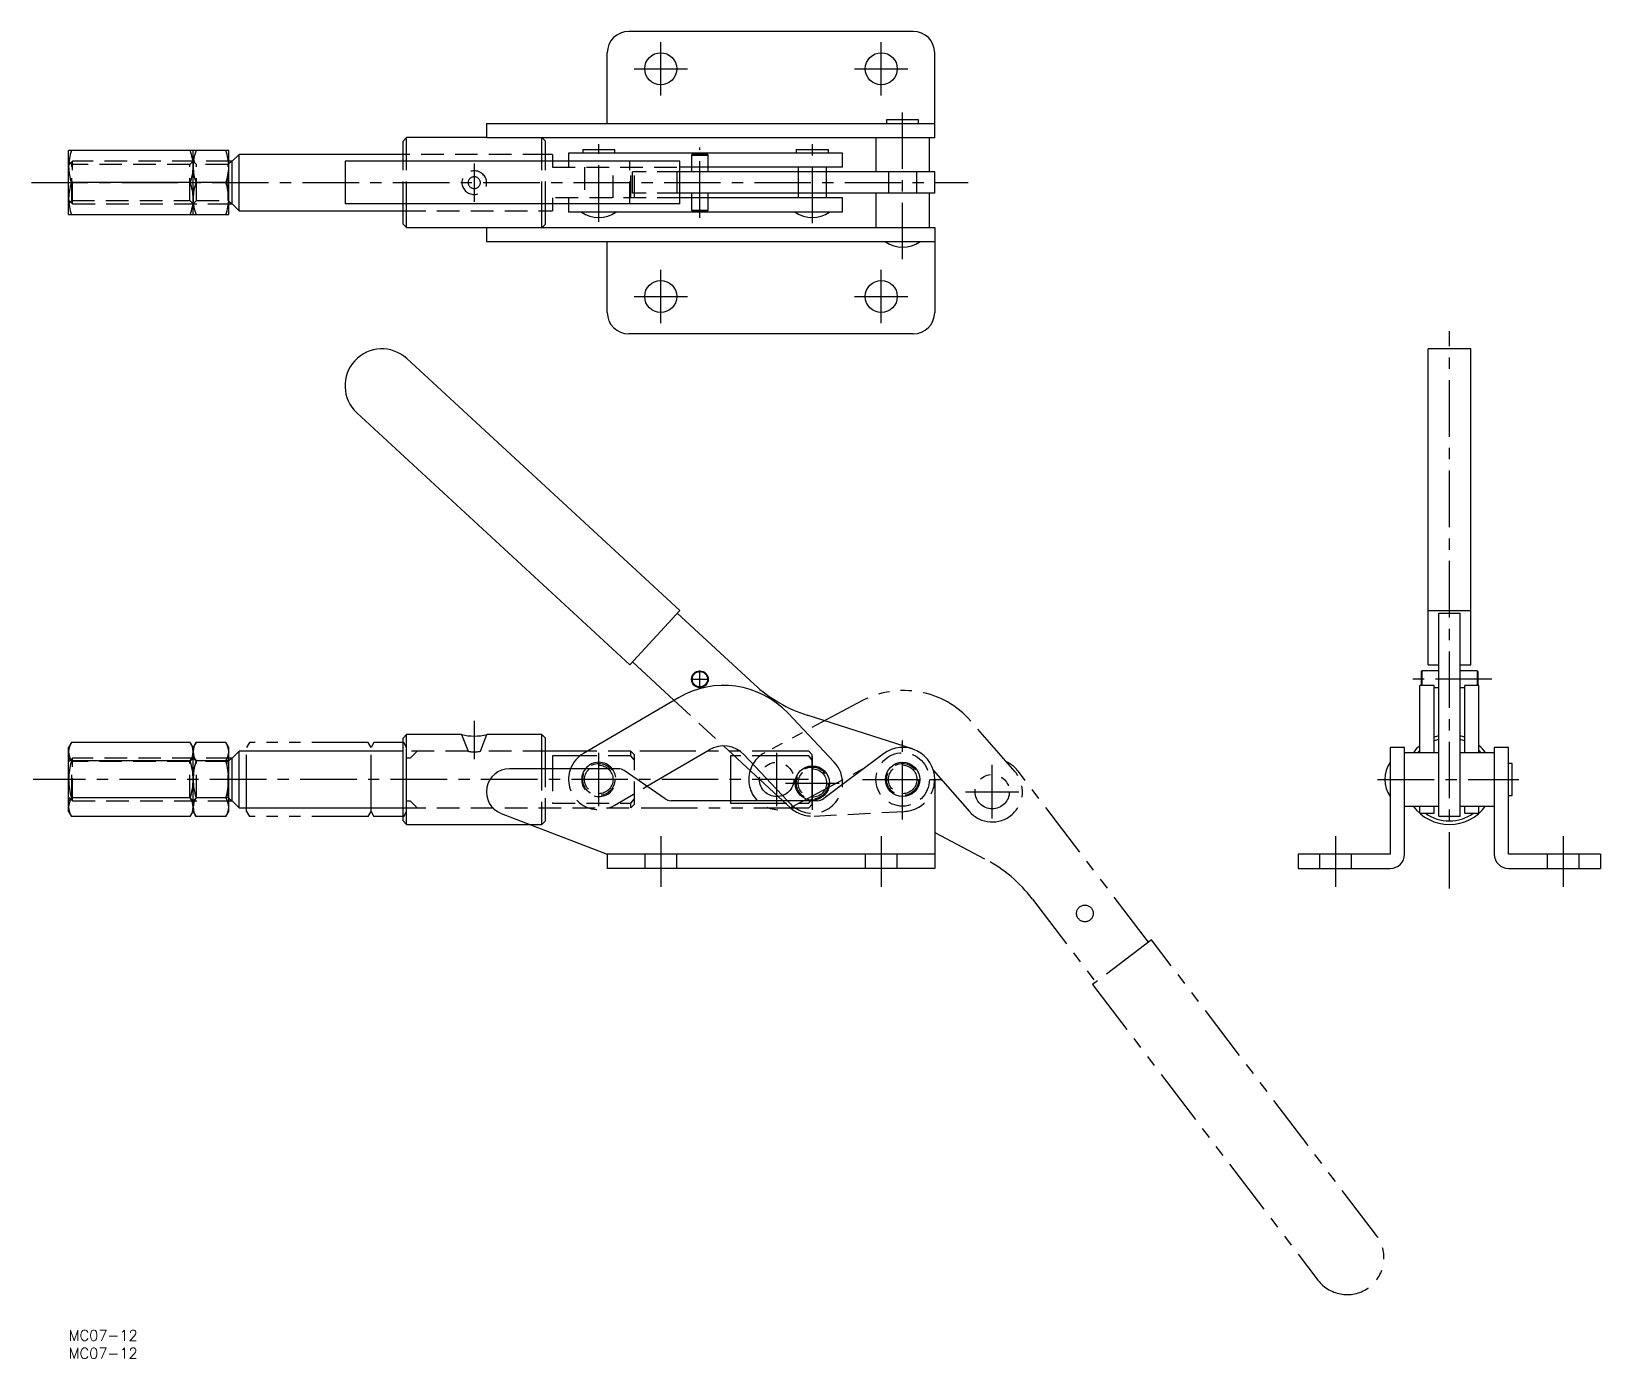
# Model space of a CAD drawing. Extents: x -10 to 431, y -8 to 365.
import ezdxf

# ---------------------------------------------------------------- set-up
doc = ezdxf.new("R2010")
doc.units = 0
doc.header["$LTSCALE"] = 0.5
for name, pattern in [('CENTER', [50.8, 31.75, -6.35, 6.35, -6.35]), ('DASHED', [19.05, 12.7, -6.35]), ('PHANTOM', [63.5, 31.75, -6.35, 6.35, -6.35, 6.35, -6.35])]:
    doc.linetypes.add(name, pattern=pattern)
for name, color, linetype in [('MSM_CENTER', 1, 'CENTER'), ('MSM_CONTINUOUS', 7, 'CONTINUOUS'), ('MSM_DASHED', 4, 'DASHED'), ('MSM_IMAGINARY', 6, 'PHANTOM'), ('MSM_PART_NUMBER', 7, 'CONTINUOUS')]:
    doc.layers.add(name, color=color, linetype=linetype)
doc.styles.get("Standard").update_dxf_attribs({"font": 'txt.shx', "height": 3, "bigfont": 'bigfont.shx'})

msp = doc.modelspace()

# ---------------------------------------------------------------- linework, layer by layer
at = {"layer": 'MSM_CENTER'}
for p, q in [((166.4, 346.95), (166.4, 361.95)), ((228.4, 346.95), (228.4, 361.95)), ((158.9, 354.45), (173.9, 354.45)), ((220.9, 354.45), (235.9, 354.45)), ((234.4, 300.9), (234.4, 343.53)), ((149, 311.46), (149, 333.23)), ((177.42, 312.57), (177.42, 332.29)), ((209.02, 311.07), (209.02, 333.32)), ((114, 327.8), (114, 317.09)), ((-10.46, 322.45), (252.79, 322.45)), ((166.4, 282.95), (166.4, 297.95)), ((228.4, 282.95), (228.4, 297.95)), ((158.9, 290.45), (173.9, 290.45)), ((220.9, 290.45), (235.9, 290.45)), ((388.06, 124.06), (388.06, 280.72)), ((177.42, 180.4), (177.42, 185.4)), ((174.92, 182.9), (179.92, 182.9)), ((400.02, 182.9), (376.1, 182.9)), ((114, 171.18), (114, 160.47)), ((234.4, 143.49), (234.4, 165.99)), ((149, 147.24), (149, 162.24)), ((199, 147.24), (199, 162.24)), ((209.02, 146.24), (209.02, 161.24)), ((259.57, 143.81), (259.57, 158.81)), ((207.97, 154.74), (-9.96, 154.74)), ((223.15, 154.74), (245.65, 154.74)), ((367.9, 154.74), (407.54, 154.74)), ((201.52, 153.74), (216.52, 153.74)), ((252.07, 151.31), (267.07, 151.31)), ((166.4, 138.78), (166.4, 124.6)), ((228.4, 138.78), (228.4, 124.6)), ((356.06, 138.78), (356.06, 124.6)), ((420.06, 138.78), (420.06, 124.6))]:
    msp.add_line(p, q, dxfattribs=at)
at = {"layer": 'MSM_CONTINUOUS'}
for p, q in [((237.4, 364.95), (157.4, 364.95)), ((151.4, 339.05), (151.4, 358.95)), ((243.4, 335.05), (243.4, 358.95)), ((229.9, 340.05), (229.9, 339.05)), ((238.9, 340.05), (229.9, 340.05)), ((238.9, 339.05), (238.9, 340.05)), ((117.4, 339.05), (117.4, 335.05)), ((117.4, 339.05), (243.4, 339.05)), ((0, 313.45), (0, 331.45)), ((45, 331.45), (0, 331.45)), ((35, 313.45), (35, 331.45)), ((45, 313.45), (45, 331.45)), ((95, 335.1), (94, 334.1)), ((94, 328.45), (94, 334.1)), ((117.4, 335.1), (95, 335.1)), ((95, 328.45), (95, 335.1)), ((243.4, 335.05), (117.4, 335.05)), ((133, 328.45), (133, 335.05)), ((134, 334.1), (133.05, 335.05)), ((134, 328.45), (134, 334.1)), ((144.5, 331.75), (144.5, 330.75)), ((144.5, 331.75), (153.5, 331.75)), ((153.5, 330.75), (153.5, 331.75)), ((204.52, 331.75), (204.52, 330.75)), ((204.52, 331.75), (213.52, 331.75)), ((213.52, 330.75), (213.52, 331.75)), ((226.9, 335.05), (226.9, 325.45)), ((241.9, 325.45), (241.9, 335.05)), ((46, 328.45), (45, 328.45)), ((47.96, 330.39), (46, 328.45)), ((46, 316.45), (46, 328.45)), ((94, 330.39), (47.96, 330.39)), ((47.96, 314.51), (47.96, 330.39)), ((77.68, 328.45), (77.68, 316.45)), ((171.8, 328.45), (77.68, 328.45)), ((136, 330.39), (134, 330.39)), ((136, 330.39), (136, 328.45)), ((140.5, 330.75), (140.5, 328.45)), ((217.52, 330.75), (140.5, 330.75)), ((171.8, 316.45), (171.8, 328.45)), ((175.07, 326.75), (171.8, 326.75)), ((175.27, 330.41), (175.07, 330.21)), ((175.07, 330.21), (175.07, 325.45)), ((175.07, 330.21), (179.77, 330.21)), ((175.27, 330.41), (179.57, 330.41)), ((179.77, 330.21), (179.57, 330.41)), ((179.77, 325.45), (179.77, 330.21)), ((217.52, 326.75), (179.77, 326.75)), ((205.02, 326.75), (205.02, 325.45)), ((213.02, 325.45), (213.02, 326.75)), ((217.52, 326.75), (217.52, 330.75)), ((34.2, 322.45), (0.8, 322.45)), ((45, 322.45), (35.8, 322.45)), ((243.4, 325.45), (171.8, 325.45)), ((243.4, 319.45), (243.4, 325.45)), ((243.4, 319.45), (171.8, 319.45)), ((175.07, 318.15), (171.8, 318.15)), ((175.07, 319.45), (175.07, 314.69)), ((179.77, 314.69), (179.77, 319.45)), ((217.52, 318.15), (179.77, 318.15)), ((205.02, 319.45), (205.02, 318.15)), ((213.02, 318.15), (213.02, 319.45)), ((217.52, 314.15), (217.52, 318.15)), ((226.9, 319.45), (226.9, 309.85)), ((241.9, 309.85), (241.9, 319.45)), ((0, 313.45), (45, 313.45)), ((45, 316.45), (46, 316.45)), ((46, 316.45), (47.96, 314.51)), ((47.96, 314.51), (94, 314.51)), ((171.8, 316.45), (77.68, 316.45)), ((94, 310.8), (94, 316.45)), ((95, 309.8), (95, 316.45)), ((133, 309.85), (133, 316.45)), ((134, 310.8), (134, 316.45)), ((134, 314.51), (136, 314.51)), ((136, 316.45), (136, 314.51)), ((140.5, 316.45), (140.5, 314.15)), ((217.52, 314.15), (140.5, 314.15)), ((175.07, 314.69), (175.27, 314.49)), ((175.07, 314.69), (179.77, 314.69)), ((175.27, 314.49), (179.57, 314.49)), ((179.57, 314.49), (179.77, 314.69)), ((94, 310.8), (95, 309.8)), ((95, 309.8), (117.4, 309.8)), ((117.4, 309.85), (117.4, 305.85)), ((117.4, 309.85), (243.4, 309.85)), ((133.05, 309.85), (134, 310.8)), ((243.4, 309.85), (243.4, 305.85)), ((243.4, 305.85), (117.4, 305.85)), ((151.4, 285.95), (151.4, 305.85)), ((243.4, 305.85), (243.4, 285.95)), ((237.4, 279.95), (157.4, 279.95)), ((394.06, 275.74), (382.06, 275.74)), ((382.06, 186.95), (382.06, 275.74)), ((394.06, 186.95), (394.06, 275.74)), ((171.8, 202.24), (95.05, 273)), ((81.01, 257.78), (157.7, 186.95)), ((157.7, 186.95), (171.8, 202.24)), ((192.67, 181.49), (171.06, 201.43)), ((382.06, 202.24), (394.06, 202.24)), ((385.06, 144.44), (385.06, 201.43)), ((385.06, 201.43), (391.06, 201.43)), ((391.06, 144.44), (391.06, 201.43)), ((158.44, 187.76), (170.12, 176.98)), ((380.3, 185.25), (380.1, 185.05)), ((385.06, 185.25), (380.3, 185.25)), ((380.3, 185.25), (380.3, 181.16)), ((382.06, 186.95), (385.06, 186.95)), ((391.06, 186.95), (394.06, 186.95)), ((395.82, 185.25), (391.06, 185.25)), ((396.02, 185.05), (395.82, 185.25)), ((395.82, 185.25), (395.82, 181.16)), ((383.76, 181.16), (379.76, 181.16)), ((379.76, 162.24), (379.76, 181.16)), ((380.1, 185.05), (380.1, 181.16)), ((383.76, 162.24), (383.76, 181.16)), ((396.36, 181.16), (392.36, 181.16)), ((392.36, 162.24), (392.36, 181.16)), ((396.02, 185.05), (396.02, 181.16)), ((396.36, 162.24), (396.36, 181.16)), ((171.38, 177.72), (144.7, 162.07)), ((383.76, 180.55), (385.06, 180.55)), ((391.06, 180.55), (392.36, 180.55)), ((215.2, 159.58), (202.2, 173.33)), ((237.15, 163.31), (207.57, 172.8)), ((0.8, 165.13), (0, 163.74)), ((0, 145.74), (0, 163.74)), ((34.2, 165.13), (0.8, 165.13)), ((35, 163.74), (34.2, 165.13)), ((35.8, 165.13), (35, 163.74)), ((35, 145.74), (35, 163.74)), ((44.2, 165.13), (35.8, 165.13)), ((45, 163.74), (44.2, 165.13)), ((45, 145.74), (45, 163.74)), ((95, 167.39), (94, 166.39)), ((94, 143.09), (94, 166.39)), ((110.48, 167.39), (95, 167.39)), ((95, 142.09), (95, 167.39)), ((133, 167.39), (117.52, 167.39)), ((134, 166.39), (133, 167.39)), ((133, 157.76), (133, 167.39)), ((134, 157.76), (134, 166.39)), ((184.02, 164.16), (200.71, 148.76)), ((375.46, 163.74), (371.46, 163.74)), ((371.46, 163.74), (371.46, 133.74)), ((375.46, 133.74), (375.46, 163.74)), ((404.66, 163.74), (400.66, 163.74)), ((400.66, 163.74), (400.66, 133.74)), ((404.66, 133.74), (404.66, 163.74)), ((34.2, 159.93), (0.8, 159.93)), ((45, 159.93), (35.8, 159.93)), ((46, 160.74), (45, 160.74)), ((47.96, 162.68), (46, 160.74)), ((46, 148.74), (46, 160.74)), ((94, 162.68), (47.96, 162.68)), ((47.96, 146.8), (47.96, 162.68)), ((145.74, 162.68), (134, 162.68)), ((136, 161.41), (136, 157.76)), ((143.74, 161.41), (136, 161.41)), ((162.53, 152.82), (179.98, 163.06)), ((189.84, 161.65), (202.04, 148.76)), ((229, 161.94), (212.21, 149.35)), ((385.06, 162.24), (375.46, 162.24)), ((400.66, 162.24), (391.06, 162.24)), ((405.66, 159.24), (404.66, 159.24)), ((405.66, 150.24), (405.66, 159.24)), ((154.46, 157.76), (123.9, 157.76)), ((167.63, 149.29), (156.17, 157.22)), ((243.4, 154.74), (243.4, 129.74)), ((404.66, 150.24), (405.66, 150.24)), ((0, 145.74), (0.8, 144.34)), ((34.2, 149.54), (0.8, 149.54)), ((34.2, 144.34), (35, 145.74)), ((35, 145.74), (35.8, 144.34)), ((45, 149.54), (35.8, 149.54)), ((44.2, 144.34), (45, 145.74)), ((45, 148.74), (46, 148.74)), ((46, 148.74), (47.96, 146.8)), ((47.96, 146.8), (94, 146.8)), ((210.41, 148.76), (169.34, 148.76)), ((375.46, 147.24), (385.06, 147.24)), ((379.76, 145.24), (379.76, 147.24)), ((383.76, 145.24), (383.76, 147.24)), ((391.06, 147.24), (400.66, 147.24)), ((392.36, 145.24), (392.36, 147.24)), ((396.36, 145.24), (396.36, 147.24)), ((34.2, 144.34), (0.8, 144.34)), ((44.2, 144.34), (35.8, 144.34)), ((94, 143.09), (95, 142.09)), ((95, 142.09), (129.65, 142.09)), ((121.57, 145.19), (151.4, 133.74)), ((379.76, 145.24), (383.76, 145.24)), ((385.06, 144.44), (391.06, 144.44)), ((392.36, 145.24), (396.36, 145.24)), ((151.4, 133.74), (151.4, 129.74)), ((243.4, 133.74), (151.4, 133.74)), ((371.46, 133.74), (345.56, 133.74)), ((345.56, 133.74), (345.56, 129.74)), ((430.56, 133.74), (404.66, 133.74)), ((430.56, 133.74), (430.56, 129.74)), ((243.4, 129.74), (151.4, 129.74)), ((345.56, 129.74), (371.46, 129.74)), ((404.66, 129.74), (430.56, 129.74))]:
    msp.add_line(p, q, dxfattribs=at)
for centre, radius in [((166.4, 354.45), 4.5), ((228.4, 354.45), 4.5), ((166.4, 290.45), 4.5), ((228.4, 290.45), 4.5), ((177.42, 182.9), 2.35), ((177.42, 182.9), 2.15), ((234.4, 154.74), 4.82), ((209.02, 153.74), 4.82)]:
    msp.add_circle(centre, radius, dxfattribs=at)
for centre, radius, start, end in [((157.4, 358.95), 6, 90, 180), ((237.4, 358.95), 6, 0, 90), ((13.64, 326.83), 13.64, 160.2272, 179.5166), ((21.36, 326.83), 13.64, 0.4834, 19.7728), ((48.64, 326.83), 13.64, 160.2272, 179.5166), ((31.36, 326.83), 13.64, 0.4834, 19.7728), ((13.64, 327.06), 13.64, 180.4834, 199.7728), ((21.36, 327.06), 13.64, 340.2272, 359.5166), ((48.64, 327.06), 13.64, 180.4834, 199.7728), ((31.36, 327.06), 13.64, 340.2272, 359.5166), ((13.64, 317.83), 13.64, 160.2272, 179.5166), ((21.36, 317.83), 13.64, 0.4834, 19.7728), ((48.64, 317.83), 13.64, 160.2272, 179.5166), ((31.36, 317.83), 13.64, 0.4834, 19.7728), ((13.64, 318.06), 13.64, 180.4834, 199.7728), ((21.36, 318.06), 13.64, 340.2272, 359.5166), ((48.64, 318.06), 13.64, 180.4834, 199.7728), ((31.36, 318.06), 13.64, 340.2272, 359.5166), ((149, 321.15), 8.5, 235.4397, 304.5603), ((209.02, 321.15), 8.5, 235.4397, 304.5603), ((234.4, 312.85), 8.5, 235.4397, 304.5603), ((157.4, 285.95), 6, 180, 270), ((237.4, 285.95), 6, 270, 0), ((88.03, 265.39), 10.35, 47.3273, 227.2727), ((184.03, 156.16), 25, 43.3922, 120.397), ((219.79, 210.88), 40, 227.3, 252.2112), ((4.95, 162.42), 4.95, 146.8586, 178.7572), ((30.05, 162.42), 4.95, 1.2428, 33.1414), ((39.95, 162.42), 4.95, 146.8586, 178.7572), ((40.05, 162.42), 4.95, 1.2428, 33.1414), ((114, 181.13), 14.2, 255.6513, 284.35), ((184.03, 156.16), 8, 43.3922, 120.397), ((234.4, 154.74), 9, 0, 126.8438), ((388.06, 154.74), 12.65, 131.0051, 143.638), ((388.06, 154.74), 12.65, 103.7186, 109.8721), ((388.06, 154.74), 11.65, 104.9224, 111.66), ((388.06, 154.74), 12.65, 70.1279, 76.2814), ((388.06, 154.74), 11.65, 68.34, 75.0776), ((388.06, 154.74), 12.65, 36.362, 48.9949), ((4.95, 162.64), 4.95, 181.2428, 213.1414), ((18.28, 154.57), 18.28, 162.9382, 179.4738), ((30.05, 162.64), 4.95, 326.8586, 358.7572), ((16.71, 154.57), 18.29, 0.5301, 17.0578), ((39.95, 162.64), 4.95, 181.2428, 213.1414), ((53.35, 154.56), 18.35, 162.9672, 179.4448), ((40.05, 162.64), 4.95, 326.8586, 358.7572), ((26.65, 154.56), 18.35, 0.5586, 17.0293), ((149, 154.74), 8.5, 120.397, 159.1885), ((149, 154.74), 4.82, 38.7791, 141.2209), ((209.02, 153.74), 8.5, 357.2028, 43.3922), ((378.46, 154.74), 8.5, 145.4397, 214.5603), ((388.06, 154.74), 11.65, 135.4343, 139.926), ((388.06, 154.74), 11.65, 40.074, 44.5657), ((19.03, 155.02), 19.03, 180.8533, 196.7347), ((15.98, 155.02), 19.02, 343.2611, 359.1509), ((53.92, 155), 18.92, 180.8079, 196.7801), ((26.09, 155), 18.91, 343.2162, 359.1959), ((123.9, 151.26), 6.5, 90, 248.9978), ((154.46, 154.76), 3, 55.3048, 90), ((4.95, 146.83), 4.95, 146.8586, 178.7572), ((4.95, 147.05), 4.95, 181.2428, 213.1414), ((30.05, 146.83), 4.95, 1.2428, 33.1414), ((30.05, 147.05), 4.95, 326.8586, 358.7572), ((39.95, 146.83), 4.95, 146.8586, 178.7572), ((39.95, 147.05), 4.95, 181.2428, 213.1414), ((40.05, 146.83), 4.95, 1.2428, 33.1414), ((40.05, 147.05), 4.95, 326.8586, 358.7572), ((169.34, 151.76), 3, 235.3048, 270), ((210.41, 151.76), 3, 270, 306.8438), ((388.06, 154.74), 12.65, 216.362, 323.638), ((388.06, 154.74), 11.65, 234.5895, 305.4105), ((371.46, 133.74), 4, 270, 0), ((404.66, 133.74), 4, 180, 270)]:
    msp.add_arc(centre, radius, start, end, dxfattribs=at)
at = {"layer": 'MSM_DASHED'}
for p, q in [((0.95, 327.5), (0, 328.45)), ((1.07, 328.45), (0, 327.37)), ((0.95, 317.4), (0.95, 327.5)), ((34.05, 327.5), (0.95, 327.5)), ((1.07, 316.45), (1.07, 328.45)), ((45, 328.45), (1.07, 328.45)), ((35, 328.45), (34.05, 327.5)), ((34.05, 317.4), (34.05, 327.5)), ((35.95, 327.5), (35, 328.45)), ((35.95, 317.4), (35.95, 327.5)), ((44.85, 327.5), (35.95, 327.5)), ((45.8, 328.45), (44.85, 327.5)), ((44.85, 317.4), (44.85, 327.5)), ((134, 330.39), (94, 330.39)), ((94, 316.45), (94, 328.45)), ((95, 316.45), (95, 328.45)), ((133, 316.45), (133, 328.45)), ((134, 316.45), (134, 328.45)), ((136, 328.45), (136, 326.75)), ((136, 326.75), (171.8, 326.75)), ((140.5, 328.45), (140.5, 326.75)), ((145, 326.75), (145, 318.15)), ((153, 318.15), (153, 326.75)), ((157.7, 316.45), (157.7, 328.45)), ((158, 318.15), (158, 326.75)), ((159, 318.15), (159, 326.75)), ((179.77, 326.75), (175.07, 326.75)), ((171.8, 325.45), (158.44, 325.45)), ((158.44, 319.45), (158.44, 325.45)), ((171.06, 319.45), (171.06, 325.45)), ((205.02, 325.45), (205.02, 319.45)), ((213.02, 319.45), (213.02, 325.45)), ((230.4, 325.45), (230.4, 319.45)), ((238.4, 319.45), (238.4, 325.45)), ((136, 318.15), (136, 316.45)), ((171.8, 318.15), (136, 318.15)), ((140.5, 318.15), (140.5, 316.45)), ((171.8, 319.45), (158.44, 319.45)), ((179.77, 318.15), (175.07, 318.15)), ((0, 317.52), (1.07, 316.45)), ((0, 316.45), (0.95, 317.4)), ((0.95, 317.4), (34.05, 317.4)), ((1.07, 316.45), (45, 316.45)), ((34.05, 317.4), (35, 316.45)), ((35, 316.45), (35.95, 317.4)), ((35.95, 317.4), (44.85, 317.4)), ((44.85, 317.4), (45.8, 316.45)), ((94, 314.51), (134, 314.51)), ((170.12, 176.98), (184.02, 164.16)), ((110.44, 167.39), (112.26, 162.67)), ((115.74, 162.66), (117.56, 167.39)), ((0.95, 159.79), (0, 160.74)), ((1.07, 160.74), (0, 159.66)), ((0.95, 149.68), (0.95, 159.79)), ((34.05, 159.79), (0.95, 159.79)), ((1.07, 148.74), (1.07, 160.74)), ((45, 160.74), (1.07, 160.74)), ((35, 160.74), (34.05, 159.79)), ((34.05, 149.68), (34.05, 159.79)), ((35.95, 159.79), (35, 160.74)), ((35.95, 149.68), (35.95, 159.79)), ((44.85, 159.79), (35.95, 159.79)), ((45.8, 160.74), (44.85, 159.79)), ((44.85, 149.68), (44.85, 159.79)), ((112.27, 162.68), (94, 162.68)), ((134, 162.68), (115.73, 162.68)), ((158, 161.41), (143.74, 161.41)), ((158, 162.68), (145.74, 162.68)), ((158, 161.41), (158, 162.68)), ((159, 161.68), (158, 162.68)), ((159, 160.18), (158, 161.41)), ((159, 147.8), (159, 161.68)), ((133, 142.09), (133, 157.76)), ((134, 143.09), (134, 157.76)), ((136, 157.76), (136, 148.06)), ((153.3, 147.4), (162.53, 152.82)), ((0, 149.81), (1.07, 148.74)), ((0, 148.74), (0.95, 149.68)), ((0.95, 149.68), (34.05, 149.68)), ((1.07, 148.74), (45, 148.74)), ((34.05, 149.68), (35, 148.74)), ((35, 148.74), (35.95, 149.68)), ((35.95, 149.68), (44.85, 149.68)), ((44.85, 149.68), (45.8, 148.74)), ((94, 146.8), (158, 146.8)), ((136, 148.06), (158, 148.06)), ((158, 148.06), (159, 149.29)), ((158, 146.8), (158, 148.06)), ((158, 146.8), (159, 147.8)), ((200.71, 148.76), (202.71, 146.91)), ((202.04, 148.76), (202.84, 147.9)), ((209.49, 144.45), (234.86, 145.75)), ((129.65, 142.09), (133, 142.09)), ((133, 142.09), (134, 143.09)), ((161.9, 133.74), (161.9, 129.74)), ((170.9, 129.74), (170.9, 133.74)), ((223.9, 133.74), (223.9, 129.74)), ((232.9, 129.74), (232.9, 133.74)), ((351.56, 133.74), (351.56, 129.74)), ((360.56, 129.74), (360.56, 133.74)), ((415.56, 133.74), (415.56, 129.74)), ((424.56, 129.74), (424.56, 133.74))]:
    msp.add_line(p, q, dxfattribs=at)
for centre, radius in [((149, 154.74), 4.5), ((234.4, 154.74), 7.5), ((234.4, 154.74), 4.5), ((149, 154.74), 4), ((209.02, 153.74), 4.5), ((209.02, 153.74), 4), ((234.4, 154.74), 4)]:
    msp.add_circle(centre, radius, dxfattribs=at)
for centre, radius, start, end in [((113.99, 322.25), 3.53, 3.2892, 176.7108), ((113.99, 322.65), 3.53, 183.2892, 356.7108), ((114, 322.37), 1.73, 2.5017, 177.4983), ((114, 322.52), 1.73, 182.5017, 357.4983), ((114, 171.18), 8.68, 258.5203, 281.4648), ((149, 154.74), 8.5, 159.1885, 300.397), ((149, 154.74), 4.82, 141.2209, 38.779), ((234.4, 154.74), 9, 272.9218, 0), ((209.02, 153.74), 8.5, 223.3922, 357.2028), ((209.02, 153.74), 9.3, 227.3, 272.9218)]:
    msp.add_arc(centre, radius, start, end, dxfattribs=at)
at = {"layer": 'MSM_IMAGINARY'}
for p, q in [((222.93, 176.79), (195.64, 162.24)), ((265.98, 156.89), (253.54, 171.16)), ((50.8, 165.13), (50, 163.74)), ((50, 145.74), (50, 163.74)), ((84.2, 165.13), (50.8, 165.13)), ((85, 163.74), (84.2, 165.13)), ((85.8, 165.13), (85, 163.74)), ((85, 145.74), (85, 163.74)), ((94.2, 165.13), (85.8, 165.13)), ((95, 163.74), (94.2, 165.13)), ((95, 145.74), (95, 163.74)), ((96, 160.74), (95, 160.74)), ((97.96, 162.68), (96, 160.74)), ((208, 162.68), (160.51, 162.68)), ((186, 161.41), (186, 148.06)), ((208, 161.41), (186, 161.41)), ((209, 161.68), (208, 162.68)), ((209, 160.18), (208, 161.41)), ((209, 147.8), (209, 161.68)), ((203.64, 147.24), (223.57, 157.87)), ((243, 157.38), (253.16, 145.72)), ((303.47, 109.02), (266.97, 156.94)), ((50, 145.74), (50.8, 144.34)), ((84.2, 144.34), (85, 145.74)), ((85, 145.74), (85.8, 144.34)), ((94.2, 144.34), (95, 145.74)), ((95, 148.74), (96, 148.74)), ((96, 148.74), (97.96, 146.8)), ((160.87, 146.8), (208, 146.8)), ((186, 148.06), (208, 148.06)), ((208, 148.06), (209, 149.29)), ((208, 146.8), (209, 147.8)), ((84.2, 144.34), (50.8, 144.34)), ((94.2, 144.34), (85.8, 144.34)), ((243.4, 139.82), (257.69, 132.29)), ((270.86, 121.14), (288.67, 97.75)), ((304.35, 109.69), (287.8, 97.09)), ((367.57, 26.62), (304.35, 109.69)), ((287.8, 97.09), (351.1, 14.07))]:
    msp.add_line(p, q, dxfattribs=at)
for centre, radius in [((199, 154.74), 4.82), ((259.57, 151.31), 4.82), ((285.63, 117.1), 2.35)]:
    msp.add_circle(centre, radius, dxfattribs=at)
for centre, radius, start, end in [((234.7, 154.73), 25, 41.0688, 118.0736), ((199.64, 154.74), 8.5, 118.0736, 298.0736), ((259.57, 151.31), 9.3, 37.3, 65.0077), ((259.57, 151.31), 8.5, 221.0688, 41.0688), ((239.04, 96.9), 40, 37.3, 62.2112), ((359.33, 20.35), 10.35, 217.3273, 37.2727)]:
    msp.add_arc(centre, radius, start, end, dxfattribs=at)

# ---------------------------------------------------------------- texts
at = {"layer": 'MSM_PART_NUMBER'}
for p in [(0, -3), (0, -8)]:
    msp.add_text('MC07-12', height=3, dxfattribs=at).set_placement(p)

doc.saveas('drawing.dxf')
